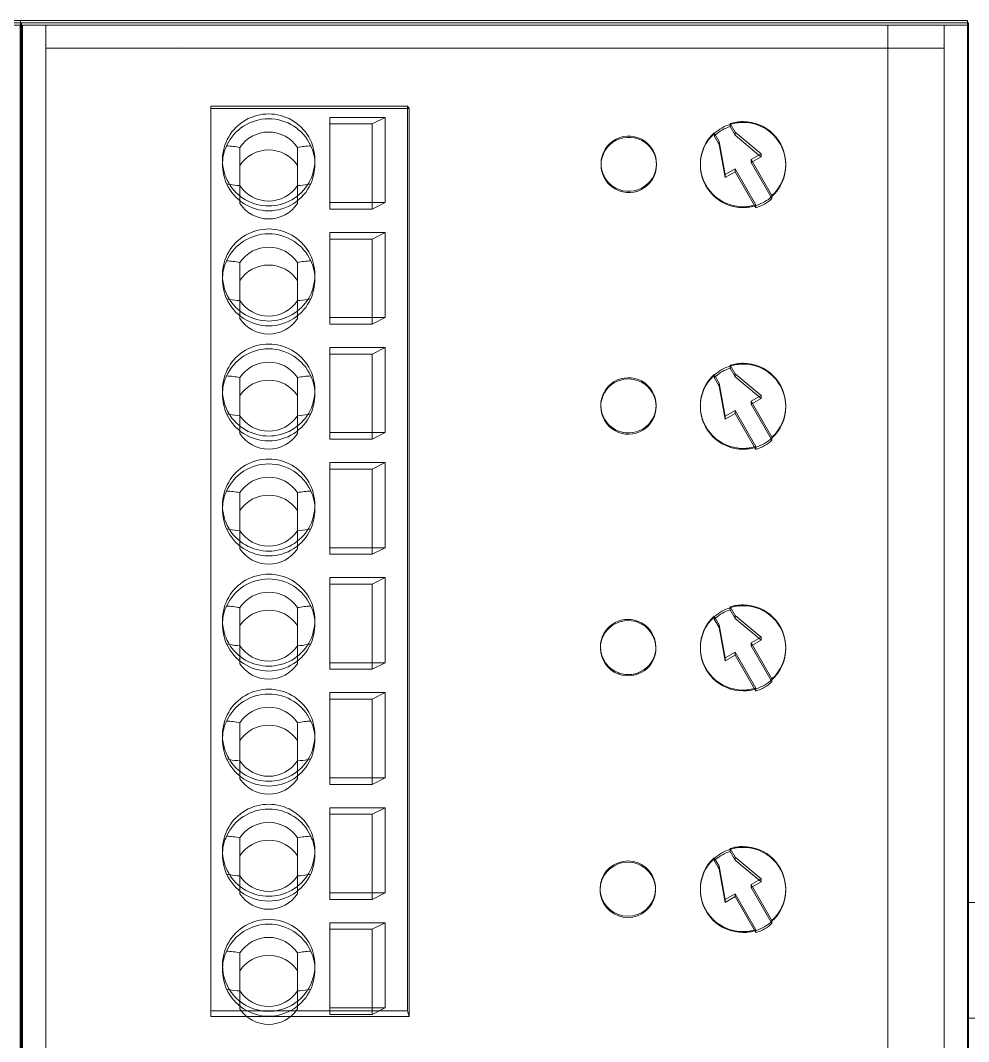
# Model space of a CAD drawing. Header units: millimetres. Extents: x 1359 to 3577, y 1333 to 3557.
# Drawn here: x 2323 to 2364.05, y 3223.04 to 3267.25 of the extents above; entities that cross this region are included whole.
import ezdxf

# ---------------------------------------------------------------- set-up
doc = ezdxf.new("R2010")
doc.units = ezdxf.units.MM
doc.layers.add('000-SI-Oprema', color=30, linetype='Continuous', lineweight=0)
doc.layers.add('002-PI-Kabelska kanalica', color=150, linetype='Continuous')

# ---------------------------------------------------------------- blocks, each defined once
blk = doc.blocks.new('ELEC_CB')
at = {"layer": '000-SI-Oprema', "color": 0, "linetype": 'ByBlock', "lineweight": 0}
for p, q in [((40.959, 129.967), (-0.041, 129.967)), ((-0.041, 129.967), (-0.041, -0.033)), ((-0.041, 18.517), (-0.041, 129.967)), ((-0.041, 129.967), (-0.041, 129.967)), ((40.959, 129.967), (-0.041, 129.967)), ((0.007, 129.867), (0.007, 129.867)), ((41.007, 129.867), (0.007, 129.867)), ((0.007, 129.867), (0.007, -0.133)), ((0.007, 18.417), (0.007, 129.867)), ((0.007, 129.867), (0.007, 129.867)), ((41.007, 129.867), (0.007, 129.867)), ((0.055, 129.768), (0.055, 16.827)), ((0.055, 129.768), (0.055, 129.768)), ((0.055, 129.768), (3.168, 129.768)), ((1.007, 129.867), (1.007, 129.867)), ((1.055, 129.293), (1.055, 129.768)), ((1.055, 129.768), (1.055, 129.768)), ((1.959, 129.967), (1.959, 129.967)), ((1.959, 129.967), (1.959, 129.967)), ((2.007, 129.867), (2.007, 129.867)), ((2.007, 129.867), (2.007, 129.867)), ((3.12, 129.867), (3.12, 129.867)), ((3.168, 129.768), (3.168, 129.768)), ((3.168, 129.768), (37.505, 129.768)), ((4.959, 129.967), (4.959, 129.967)), ((4.959, 129.967), (4.959, 129.967)), ((4.959, 129.967), (4.959, 129.967)), ((4.959, 129.967), (4.959, 129.967)), ((4.959, 129.967), (4.959, 129.967)), ((4.959, 129.967), (4.959, 129.967)), ((4.959, 129.967), (4.959, 129.967)), ((4.959, 129.967), (4.959, 129.967)), ((4.959, 129.967), (4.959, 129.967)), ((4.959, 129.967), (4.959, 129.967)), ((4.959, 129.967), (4.959, 129.967)), ((4.959, 129.967), (4.959, 129.967)), ((4.959, 129.967), (4.959, 129.967)), ((5.007, 129.867), (5.007, 129.867)), ((5.007, 129.867), (5.007, 129.867)), ((5.007, 129.867), (5.007, 129.867)), ((5.007, 129.867), (5.007, 129.867)), ((5.007, 129.867), (5.007, 129.867)), ((5.007, 129.867), (5.007, 129.867)), ((5.007, 129.867), (5.007, 129.867)), ((5.007, 129.867), (5.007, 129.867)), ((5.007, 129.867), (5.007, 129.867)), ((5.007, 129.867), (5.007, 129.867)), ((5.007, 129.867), (5.007, 129.867)), ((5.007, 129.867), (5.007, 129.867)), ((5.007, 129.867), (5.007, 129.867)), ((5.359, 129.967), (5.359, 129.967)), ((5.359, 129.967), (5.359, 129.967)), ((5.407, 129.867), (5.407, 129.867)), ((5.407, 129.867), (5.407, 129.867)), ((6.859, 129.967), (6.859, 129.967)), ((6.859, 129.967), (6.859, 129.967)), ((6.859, 129.967), (6.859, 129.967)), ((6.859, 129.967), (6.859, 129.967)), ((6.907, 129.867), (6.907, 129.867)), ((6.907, 129.867), (6.907, 129.867)), ((6.907, 129.867), (6.907, 129.867)), ((6.907, 129.867), (6.907, 129.867)), ((7.859, 129.967), (7.859, 129.967)), ((7.907, 129.867), (7.907, 129.867)), ((8.359, 129.967), (8.359, 129.967)), ((8.359, 129.967), (8.359, 129.967)), ((8.359, 129.967), (8.359, 129.967)), ((8.407, 129.867), (8.407, 129.867)), ((8.407, 129.867), (8.407, 129.867)), ((8.407, 129.867), (8.407, 129.867)), ((19.477, 129.967), (19.477, 129.967)), ((19.477, 129.967), (19.477, 129.967)), ((19.477, 129.967), (19.477, 129.967)), ((19.477, 129.967), (19.477, 129.967)), ((19.477, 129.967), (19.477, 129.967)), ((19.477, 129.967), (19.477, 129.967)), ((19.477, 129.967), (19.477, 129.967)), ((19.477, 129.967), (19.477, 129.967)), ((19.477, 129.967), (19.477, 129.967)), ((19.477, 129.967), (19.477, 129.967)), ((19.477, 129.967), (19.477, 129.967)), ((19.477, 129.967), (19.477, 129.967)), ((19.477, 129.967), (19.477, 129.967)), ((19.477, 129.967), (19.477, 129.967)), ((19.477, 129.967), (19.477, 129.967)), ((19.525, 129.867), (19.525, 129.867)), ((19.525, 129.867), (19.525, 129.867)), ((19.525, 129.867), (19.525, 129.867)), ((19.525, 129.867), (19.525, 129.867)), ((19.525, 129.867), (19.525, 129.867)), ((19.525, 129.867), (19.525, 129.867)), ((19.525, 129.867), (19.525, 129.867)), ((19.525, 129.867), (19.525, 129.867)), ((19.525, 129.867), (19.525, 129.867)), ((19.525, 129.867), (19.525, 129.867)), ((19.525, 129.867), (19.525, 129.867)), ((19.525, 129.867), (19.525, 129.867)), ((19.525, 129.867), (19.525, 129.867)), ((19.525, 129.867), (19.525, 129.867)), ((19.525, 129.867), (19.525, 129.867)), ((21.442, 129.967), (21.442, 129.967)), ((21.442, 129.967), (21.442, 129.967)), ((21.442, 129.967), (21.442, 129.967)), ((21.442, 129.967), (21.442, 129.967)), ((21.442, 129.967), (21.442, 129.967)), ((21.442, 129.967), (21.442, 129.967)), ((21.442, 129.967), (21.442, 129.967)), ((21.442, 129.967), (21.442, 129.967)), ((21.442, 129.967), (21.442, 129.967)), ((21.442, 129.967), (21.442, 129.967)), ((21.442, 129.967), (21.442, 129.967)), ((21.442, 129.967), (21.442, 129.967)), ((21.442, 129.967), (21.442, 129.967)), ((21.442, 129.967), (21.442, 129.967)), ((21.442, 129.967), (21.442, 129.967)), ((21.49, 129.867), (21.49, 129.867)), ((21.49, 129.867), (21.49, 129.867)), ((21.49, 129.867), (21.49, 129.867)), ((21.49, 129.867), (21.49, 129.867)), ((21.49, 129.867), (21.49, 129.867)), ((21.49, 129.867), (21.49, 129.867)), ((21.49, 129.867), (21.49, 129.867)), ((21.49, 129.867), (21.49, 129.867)), ((21.49, 129.867), (21.49, 129.867)), ((21.49, 129.867), (21.49, 129.867)), ((21.49, 129.867), (21.49, 129.867)), ((21.49, 129.867), (21.49, 129.867)), ((21.49, 129.867), (21.49, 129.867)), ((21.49, 129.867), (21.49, 129.867)), ((21.49, 129.867), (21.49, 129.867)), ((36.959, 129.967), (36.959, 129.967)), ((36.959, 129.967), (36.959, 129.967)), ((36.959, 129.967), (36.959, 129.967)), ((36.959, 129.967), (36.959, 129.967)), ((36.959, 129.967), (36.959, 129.967)), ((36.959, 129.967), (36.959, 129.967)), ((36.959, 129.967), (36.959, 129.967)), ((36.959, 129.967), (36.959, 129.967)), ((36.959, 129.967), (36.959, 129.967)), ((36.959, 129.967), (36.959, 129.967)), ((36.959, 129.967), (36.959, 129.967)), ((36.959, 129.967), (36.959, 129.967)), ((37.007, 129.867), (37.007, 129.867)), ((37.007, 129.867), (37.007, 129.867)), ((37.007, 129.867), (37.007, 129.867)), ((37.007, 129.867), (37.007, 129.867)), ((37.007, 129.867), (37.007, 129.867)), ((37.007, 129.867), (37.007, 129.867)), ((37.007, 129.867), (37.007, 129.867)), ((37.007, 129.867), (37.007, 129.867)), ((37.007, 129.867), (37.007, 129.867)), ((37.007, 129.867), (37.007, 129.867)), ((37.007, 129.867), (37.007, 129.867)), ((37.007, 129.867), (37.007, 129.867)), ((37.259, 129.967), (37.259, 129.967)), ((37.259, 129.967), (37.259, 129.967)), ((37.259, 129.967), (37.259, 129.967)), ((37.307, 129.867), (37.307, 129.867)), ((37.307, 129.867), (37.307, 129.867)), ((37.307, 129.867), (37.307, 129.867)), ((37.457, 129.867), (37.457, 129.867)), ((37.505, 129.768), (37.505, 16.827)), ((37.505, 129.768), (40.955, 129.768)), ((37.505, 129.768), (37.505, 129.768)), ((39.955, 129.768), (39.955, 129.293)), ((39.955, 129.768), (39.955, 129.768)), ((40.955, 129.768), (40.955, 16.825)), ((40.955, 129.768), (40.955, 129.768)), ((40.959, -0.033), (40.959, 129.967)), ((40.959, 18.517), (40.959, 129.967)), ((40.959, 129.967), (40.959, 129.967)), ((41.007, -0.133), (41.007, 129.867)), ((41.007, 18.417), (41.007, 129.867)), ((41.007, 129.867), (41.007, 129.867)), ((1.055, 129.266), (1.055, 17.983)), ((39.955, 17.983), (39.955, 129.293)), ((1.007, 128.867), (1.007, 128.867)), ((1.055, 128.768), (39.955, 128.768)), ((1.055, 128.768), (1.055, 128.768)), ((6.871, 128.831), (6.871, 128.831)), ((39.907, 128.867), (39.907, 128.867)), ((39.955, 128.768), (39.955, 128.768)), ((36.937, 127.849), (36.937, 127.849)), ((36.937, 127.849), (36.937, 127.849)), ((36.937, 127.849), (36.937, 127.849)), ((36.937, 127.849), (36.937, 127.849)), ((36.937, 127.849), (36.937, 127.849)), ((36.937, 127.849), (36.937, 127.849)), ((36.937, 127.849), (36.937, 127.849)), ((36.937, 127.849), (36.937, 127.849)), ((36.937, 127.849), (36.937, 127.849)), ((36.937, 127.849), (36.937, 127.849)), ((36.937, 127.849), (36.937, 127.849)), ((36.937, 127.849), (36.937, 127.849)), ((8.207, 126.261), (8.207, 87.091)), ((16.717, 126.261), (8.207, 126.261)), ((16.717, 126.15), (8.207, 126.15)), ((16.717, 87.091), (16.717, 126.261)), ((16.793, 126.15), (16.717, 126.261)), ((16.793, 126.15), (16.717, 126.15)), ((16.791, 86.837), (16.793, 126.15)), ((13.357, 125.77), (13.357, 122.084)), ((15.757, 125.77), (13.357, 125.77)), ((15.757, 125.77), (15.182, 125.485)), ((15.757, 125.77), (15.757, 122.084)), ((13.357, 125.485), (15.182, 125.485)), ((15.182, 122.084), (15.182, 125.485)), ((30.689, 125.501), (30.689, 125.496)), ((30.905, 125.128), (30.689, 125.501)), ((30.689, 125.496), (30.689, 125.491)), ((30.689, 125.491), (30.689, 125.486)), ((30.689, 125.486), (30.689, 125.481)), ((30.689, 125.481), (30.689, 125.476)), ((30.689, 125.476), (30.689, 125.471)), ((30.689, 125.471), (30.689, 125.466)), ((30.689, 125.466), (30.689, 125.453)), ((30.689, 125.453), (30.689, 125.44)), ((30.689, 125.44), (30.689, 125.426)), ((30.689, 125.426), (30.689, 125.413)), ((30.689, 125.413), (30.689, 125.4)), ((30.689, 125.4), (30.689, 125.386)), ((30.689, 125.386), (30.689, 125.373)), ((30.689, 125.373), (30.905, 125)), ((32.025, 124.192), (30.905, 125.128)), ((30.905, 125.128), (30.905, 125)), ((26.999, 124.68), (26.999, 124.734)), ((29.996, 125.103), (29.996, 125.098)), ((29.996, 125.103), (30.212, 124.73)), ((29.996, 125.098), (29.996, 125.093)), ((29.996, 125.093), (29.996, 125.088)), ((29.996, 125.088), (29.996, 125.083)), ((29.996, 125.083), (29.996, 125.078)), ((29.996, 125.078), (29.996, 125.073)), ((29.996, 125.073), (29.996, 125.068)), ((29.996, 125.054), (29.996, 125.068)), ((29.996, 125.041), (29.996, 125.054)), ((29.996, 125.028), (29.996, 125.041)), ((29.996, 125.015), (29.996, 125.028)), ((29.996, 125.001), (29.996, 125.015)), ((29.996, 124.988), (29.996, 125.001)), ((29.996, 124.975), (29.996, 124.988)), ((30.212, 124.601), (29.996, 124.975)), ((30.212, 124.73), (30.212, 124.601)), ((30.212, 124.73), (30.466, 123.295)), ((30.905, 125), (31.934, 124.14)), ((9.457, 122.816), (9.457, 124.468)), ((11.957, 124.468), (11.957, 122.816)), ((30.466, 123.167), (30.212, 124.601)), ((8.707, 123.741), (8.707, 123.927)), ((12.707, 123.741), (12.707, 123.927)), ((31.592, 123.943), (32.025, 124.192)), ((32.025, 124.064), (31.592, 123.815)), ((31.592, 123.815), (31.592, 123.943)), ((32.495, 122.384), (31.592, 123.943)), ((31.592, 123.815), (32.459, 122.318)), ((31.934, 124.14), (32.025, 124.064)), ((32.025, 124.064), (32.025, 124.192)), ((25.095, 123.765), (25.095, 123.712)), ((27.495, 123.765), (27.495, 123.712)), ((29.395, 123.708), (29.395, 123.744)), ((30.466, 123.295), (30.899, 123.544)), ((30.899, 123.416), (30.466, 123.167)), ((30.899, 123.544), (30.899, 123.416)), ((30.899, 123.544), (31.802, 121.986)), ((31.802, 121.858), (30.899, 123.416)), ((33.095, 123.708), (33.095, 123.744)), ((30.466, 123.295), (30.466, 123.167)), ((9.457, 122.816), (9.457, 122.039)), ((11.957, 122.816), (11.957, 122.039)), ((25.592, 122.743), (25.592, 122.797)), ((15.757, 122.084), (13.357, 122.084)), ((13.357, 121.799), (13.357, 122.084)), ((15.182, 121.799), (15.182, 122.084)), ((15.182, 121.799), (15.757, 122.084)), ((32.459, 122.318), (32.495, 122.256)), ((32.495, 122.379), (32.495, 122.384)), ((32.495, 122.374), (32.495, 122.379)), ((32.495, 122.369), (32.495, 122.374)), ((32.495, 122.364), (32.495, 122.369)), ((32.495, 122.359), (32.495, 122.364)), ((32.495, 122.354), (32.495, 122.359)), ((32.495, 122.349), (32.495, 122.354)), ((32.495, 122.336), (32.495, 122.349)), ((32.495, 122.323), (32.495, 122.336)), ((32.495, 122.309), (32.495, 122.323)), ((32.495, 122.296), (32.495, 122.309)), ((32.495, 122.283), (32.495, 122.296)), ((32.495, 122.269), (32.495, 122.283)), ((32.495, 122.256), (32.495, 122.269)), ((13.357, 121.799), (15.182, 121.799)), ((31.802, 121.981), (31.802, 121.986)), ((31.802, 121.976), (31.802, 121.981)), ((31.802, 121.971), (31.802, 121.976)), ((31.802, 121.966), (31.802, 121.971)), ((31.802, 121.961), (31.802, 121.966)), ((31.802, 121.956), (31.802, 121.961)), ((31.802, 121.951), (31.802, 121.956)), ((31.802, 121.937), (31.802, 121.951)), ((31.802, 121.924), (31.802, 121.937)), ((31.802, 121.911), (31.802, 121.924)), ((31.802, 121.897), (31.802, 121.911)), ((31.802, 121.884), (31.802, 121.897)), ((31.802, 121.871), (31.802, 121.884)), ((31.802, 121.858), (31.802, 121.871)), ((13.357, 120.789), (13.357, 117.103)), ((15.757, 120.789), (13.357, 120.789)), ((15.757, 120.789), (15.182, 120.504)), ((15.757, 120.789), (15.757, 117.103)), ((13.357, 120.504), (15.182, 120.504)), ((15.182, 117.103), (15.182, 120.504)), ((9.457, 117.835), (9.457, 119.487)), ((11.957, 119.487), (11.957, 117.835)), ((8.707, 118.76), (8.707, 118.946)), ((12.707, 118.76), (12.707, 118.946)), ((9.457, 117.835), (9.457, 117.058)), ((11.957, 117.835), (11.957, 117.058)), ((15.757, 117.103), (13.357, 117.103)), ((13.357, 116.818), (13.357, 117.103)), ((13.357, 116.818), (15.182, 116.818)), ((15.182, 116.818), (15.182, 117.103)), ((15.182, 116.818), (15.757, 117.103)), ((13.357, 115.808), (13.357, 112.122)), ((15.757, 115.808), (13.357, 115.808)), ((13.357, 115.523), (15.182, 115.523)), ((15.757, 115.808), (15.182, 115.523)), ((15.182, 112.122), (15.182, 115.523)), ((15.757, 115.808), (15.757, 112.122)), ((30.689, 115.035), (30.689, 115.04)), ((30.905, 114.667), (30.689, 115.04)), ((30.689, 115.03), (30.689, 115.035)), ((30.689, 115.025), (30.689, 115.03)), ((30.689, 115.02), (30.689, 115.025)), ((30.689, 115.015), (30.689, 115.02)), ((30.689, 115.01), (30.689, 115.015)), ((30.689, 115.005), (30.689, 115.01)), ((30.689, 114.991), (30.689, 115.005)), ((30.689, 114.978), (30.689, 114.991)), ((30.689, 114.965), (30.689, 114.978)), ((30.689, 114.952), (30.689, 114.965)), ((30.689, 114.938), (30.689, 114.952)), ((9.457, 112.854), (9.457, 114.506)), ((11.957, 114.506), (11.957, 112.854)), ((29.996, 114.637), (29.996, 114.642)), ((29.996, 114.642), (30.212, 114.269)), ((29.996, 114.632), (29.996, 114.637)), ((29.996, 114.626), (29.996, 114.632)), ((29.996, 114.621), (29.996, 114.626)), ((29.996, 114.616), (29.996, 114.621)), ((29.996, 114.611), (29.996, 114.616)), ((29.996, 114.606), (29.996, 114.611)), ((29.996, 114.593), (29.996, 114.606)), ((29.996, 114.58), (29.996, 114.593)), ((29.996, 114.566), (29.996, 114.58)), ((29.996, 114.553), (29.996, 114.566)), ((29.996, 114.54), (29.996, 114.553)), ((29.996, 114.527), (29.996, 114.54)), ((29.996, 114.513), (29.996, 114.527)), ((30.212, 114.14), (29.996, 114.513)), ((30.689, 114.925), (30.689, 114.938)), ((30.689, 114.912), (30.689, 114.925)), ((30.689, 114.912), (30.905, 114.539)), ((32.025, 113.731), (30.905, 114.667)), ((30.905, 114.667), (30.905, 114.539)), ((30.905, 114.539), (31.934, 113.679)), ((26.849, 114.304), (26.849, 114.358)), ((30.212, 114.269), (30.466, 112.834)), ((30.212, 114.269), (30.212, 114.14)), ((30.466, 112.706), (30.212, 114.14)), ((8.707, 113.779), (8.707, 113.965)), ((12.707, 113.779), (12.707, 113.965)), ((31.592, 113.482), (32.025, 113.731)), ((31.934, 113.679), (32.025, 113.603)), ((32.025, 113.603), (32.025, 113.731)), ((25.083, 113.304), (25.083, 113.25)), ((27.483, 113.304), (27.483, 113.25)), ((29.395, 113.247), (29.395, 113.283)), ((32.025, 113.603), (31.592, 113.354)), ((32.495, 111.923), (31.592, 113.482)), ((31.592, 113.354), (31.592, 113.482)), ((31.592, 113.354), (32.46, 111.856)), ((33.095, 113.247), (33.095, 113.283)), ((9.457, 112.854), (9.457, 112.077)), ((11.957, 112.854), (11.957, 112.077)), ((30.466, 112.834), (30.899, 113.083)), ((30.899, 112.955), (30.466, 112.706)), ((30.466, 112.834), (30.466, 112.706)), ((30.899, 113.083), (30.899, 112.955)), ((30.899, 113.083), (31.802, 111.525)), ((31.802, 111.396), (30.899, 112.955)), ((15.757, 112.122), (13.357, 112.122)), ((13.357, 111.837), (13.357, 112.122)), ((15.182, 111.837), (15.757, 112.122)), ((15.182, 111.837), (15.182, 112.122)), ((25.716, 112.196), (25.716, 112.25)), ((32.46, 111.856), (32.495, 111.795)), ((32.495, 111.918), (32.495, 111.923)), ((32.495, 111.913), (32.495, 111.918)), ((32.495, 111.908), (32.495, 111.913)), ((32.495, 111.903), (32.495, 111.908)), ((32.495, 111.898), (32.495, 111.903)), ((32.495, 111.893), (32.495, 111.898)), ((32.495, 111.888), (32.495, 111.893)), ((32.495, 111.874), (32.495, 111.888)), ((32.495, 111.861), (32.495, 111.874)), ((32.495, 111.848), (32.495, 111.861)), ((13.357, 111.837), (15.182, 111.837)), ((31.802, 111.525), (31.802, 111.52)), ((31.802, 111.52), (31.802, 111.515)), ((31.802, 111.515), (31.802, 111.509)), ((31.802, 111.509), (31.802, 111.504)), ((31.802, 111.504), (31.802, 111.499)), ((31.802, 111.499), (31.802, 111.494)), ((31.802, 111.494), (31.802, 111.489)), ((31.802, 111.476), (31.802, 111.489)), ((31.802, 111.463), (31.802, 111.476)), ((31.802, 111.449), (31.802, 111.463)), ((31.802, 111.436), (31.802, 111.449)), ((31.802, 111.423), (31.802, 111.436)), ((31.802, 111.41), (31.802, 111.423)), ((31.802, 111.396), (31.802, 111.41)), ((32.495, 111.835), (32.495, 111.848)), ((32.495, 111.821), (32.495, 111.835)), ((32.495, 111.808), (32.495, 111.821)), ((32.495, 111.795), (32.495, 111.808)), ((13.357, 110.827), (13.357, 107.141)), ((15.757, 110.827), (13.357, 110.827)), ((13.357, 110.542), (15.182, 110.542)), ((15.757, 110.827), (15.182, 110.542)), ((15.182, 107.141), (15.182, 110.542)), ((15.757, 110.827), (15.757, 107.141)), ((9.457, 107.873), (9.457, 109.525)), ((11.957, 109.525), (11.957, 107.873)), ((8.707, 108.798), (8.707, 108.984)), ((12.707, 108.798), (12.707, 108.984)), ((9.457, 107.873), (9.457, 107.096)), ((11.957, 107.873), (11.957, 107.096)), ((15.757, 107.141), (13.357, 107.141)), ((13.357, 106.856), (13.357, 107.141)), ((15.182, 106.856), (15.757, 107.141)), ((15.182, 106.856), (15.182, 107.141)), ((13.357, 106.856), (15.182, 106.856)), ((13.357, 105.846), (13.357, 102.16)), ((15.757, 105.846), (13.357, 105.846)), ((15.757, 105.846), (15.182, 105.561)), ((15.757, 105.846), (15.757, 102.16)), ((13.357, 105.561), (15.182, 105.561)), ((15.182, 102.16), (15.182, 105.561)), ((9.457, 102.892), (9.457, 104.544)), ((11.957, 104.544), (11.957, 102.892)), ((30.689, 104.574), (30.689, 104.579)), ((30.905, 104.206), (30.689, 104.579)), ((30.689, 104.569), (30.689, 104.574)), ((30.689, 104.564), (30.689, 104.569)), ((30.689, 104.559), (30.689, 104.564)), ((30.689, 104.553), (30.689, 104.559)), ((30.689, 104.548), (30.689, 104.553)), ((30.689, 104.543), (30.689, 104.548)), ((30.689, 104.53), (30.689, 104.543)), ((30.689, 104.517), (30.689, 104.53)), ((30.689, 104.504), (30.689, 104.517)), ((30.689, 104.49), (30.689, 104.504)), ((30.689, 104.477), (30.689, 104.49)), ((30.689, 104.464), (30.689, 104.477)), ((30.689, 104.451), (30.689, 104.464)), ((30.689, 104.451), (30.905, 104.078)), ((8.707, 103.817), (8.707, 104.003)), ((12.707, 103.817), (12.707, 104.003)), ((26.678, 103.913), (26.678, 103.966)), ((29.996, 104.175), (29.996, 104.181)), ((29.996, 104.181), (30.212, 103.807)), ((29.996, 104.17), (29.996, 104.175)), ((29.996, 104.165), (29.996, 104.17)), ((29.996, 104.16), (29.996, 104.165)), ((29.996, 104.155), (29.996, 104.16)), ((29.996, 104.15), (29.996, 104.155)), ((29.996, 104.145), (29.996, 104.15)), ((29.996, 104.145), (29.996, 104.131)), ((29.996, 104.131), (29.996, 104.118)), ((29.996, 104.118), (29.996, 104.105)), ((29.996, 104.105), (29.996, 104.092)), ((29.996, 104.092), (29.996, 104.079)), ((29.996, 104.079), (29.996, 104.066)), ((29.996, 104.066), (29.996, 104.052)), ((30.212, 103.679), (29.996, 104.052)), ((30.905, 104.206), (30.905, 104.078)), ((32.025, 103.27), (30.905, 104.206)), ((30.905, 104.078), (31.934, 103.217)), ((30.212, 103.807), (30.212, 103.679)), ((30.212, 103.807), (30.466, 102.373)), ((30.466, 102.245), (30.212, 103.679)), ((31.592, 103.021), (32.025, 103.27)), ((32.025, 103.141), (31.592, 102.892)), ((32.495, 101.462), (31.592, 103.021)), ((31.592, 102.892), (31.592, 103.021)), ((31.934, 103.217), (32.025, 103.141)), ((32.025, 103.141), (32.025, 103.27)), ((9.457, 102.892), (9.457, 102.115)), ((11.957, 102.892), (11.957, 102.115)), ((25.07, 102.842), (25.07, 102.789)), ((27.47, 102.842), (27.47, 102.789)), ((29.395, 102.785), (29.395, 102.821)), ((30.466, 102.373), (30.899, 102.622)), ((30.899, 102.622), (30.899, 102.494)), ((30.899, 102.622), (31.802, 101.064)), ((31.592, 102.892), (32.46, 101.395)), ((33.095, 102.785), (33.095, 102.821)), ((15.757, 102.16), (13.357, 102.16)), ((13.357, 101.875), (13.357, 102.16)), ((15.182, 101.875), (15.757, 102.16)), ((15.182, 101.875), (15.182, 102.16)), ((30.899, 102.494), (30.466, 102.245)), ((30.466, 102.373), (30.466, 102.245)), ((31.802, 100.935), (30.899, 102.494)), ((13.357, 101.875), (15.182, 101.875)), ((25.861, 101.665), (25.861, 101.718)), ((32.46, 101.395), (32.495, 101.334)), ((32.495, 101.457), (32.495, 101.462)), ((32.495, 101.452), (32.495, 101.457)), ((32.495, 101.447), (32.495, 101.452)), ((32.495, 101.442), (32.495, 101.447)), ((32.495, 101.436), (32.495, 101.442)), ((32.495, 101.431), (32.495, 101.436)), ((32.495, 101.426), (32.495, 101.431)), ((32.495, 101.413), (32.495, 101.426)), ((32.495, 101.4), (32.495, 101.413)), ((32.495, 101.387), (32.495, 101.4)), ((32.495, 101.373), (32.495, 101.387)), ((32.495, 101.36), (32.495, 101.373)), ((32.495, 101.347), (32.495, 101.36)), ((32.495, 101.334), (32.495, 101.347)), ((13.357, 100.865), (13.357, 97.179)), ((15.757, 100.865), (13.357, 100.865)), ((15.757, 100.865), (15.182, 100.58)), ((15.757, 100.865), (15.757, 97.179)), ((31.802, 101.064), (31.802, 101.058)), ((31.802, 101.058), (31.802, 101.053)), ((31.802, 101.053), (31.802, 101.048)), ((31.802, 101.048), (31.802, 101.043)), ((31.802, 101.043), (31.802, 101.038)), ((31.802, 101.038), (31.802, 101.033)), ((31.802, 101.033), (31.802, 101.028)), ((31.802, 101.028), (31.802, 101.014)), ((31.802, 101.014), (31.802, 101.001)), ((31.802, 101.001), (31.802, 100.988)), ((31.802, 100.988), (31.802, 100.975)), ((31.802, 100.975), (31.802, 100.962)), ((31.802, 100.962), (31.802, 100.948)), ((31.802, 100.948), (31.802, 100.935)), ((13.357, 100.58), (15.182, 100.58)), ((15.182, 97.179), (15.182, 100.58)), ((9.457, 97.911), (9.457, 99.563)), ((11.957, 99.563), (11.957, 97.911)), ((8.707, 98.836), (8.707, 99.022)), ((12.707, 98.836), (12.707, 99.022)), ((9.457, 97.911), (9.457, 97.134)), ((11.957, 97.911), (11.957, 97.134)), ((15.757, 97.179), (13.357, 97.179)), ((13.357, 96.894), (13.357, 97.179)), ((13.357, 96.894), (15.182, 96.894)), ((15.182, 96.894), (15.757, 97.179)), ((15.182, 96.894), (15.182, 97.179)), ((13.357, 95.884), (13.357, 92.198)), ((15.757, 95.884), (13.357, 95.884)), ((13.357, 95.599), (15.182, 95.599)), ((15.757, 95.884), (15.182, 95.599)), ((15.182, 92.198), (15.182, 95.599)), ((15.757, 95.884), (15.757, 92.198)), ((9.457, 92.93), (9.457, 94.582)), ((11.957, 94.582), (11.957, 92.93)), ((8.707, 93.855), (8.707, 94.041)), ((12.707, 93.855), (12.707, 94.041)), ((30.689, 94.118), (30.689, 94.113)), ((30.905, 93.745), (30.689, 94.118)), ((30.689, 94.113), (30.689, 94.108)), ((30.689, 94.108), (30.689, 94.102)), ((30.689, 94.102), (30.689, 94.097)), ((30.689, 94.097), (30.689, 94.092)), ((30.689, 94.092), (30.689, 94.087)), ((30.689, 94.087), (30.689, 94.082)), ((30.689, 94.082), (30.689, 94.068)), ((30.689, 94.068), (30.689, 94.055)), ((30.689, 94.055), (30.689, 94.042)), ((30.689, 94.042), (30.689, 94.029)), ((30.689, 94.029), (30.689, 94.016)), ((30.689, 94.016), (30.689, 94.003)), ((30.689, 94.003), (30.689, 93.99)), ((30.689, 93.99), (30.905, 93.617)), ((32.025, 92.809), (30.905, 93.745)), ((30.905, 93.745), (30.905, 93.617)), ((29.996, 93.719), (29.996, 93.714)), ((29.996, 93.719), (30.212, 93.346)), ((29.996, 93.714), (29.996, 93.709)), ((29.996, 93.709), (29.996, 93.704)), ((29.996, 93.704), (29.996, 93.699)), ((29.996, 93.699), (29.996, 93.693)), ((29.996, 93.693), (29.996, 93.688)), ((29.996, 93.688), (29.996, 93.683)), ((29.996, 93.67), (29.996, 93.683)), ((29.996, 93.657), (29.996, 93.67)), ((29.996, 93.644), (29.996, 93.657)), ((29.996, 93.631), (29.996, 93.644)), ((29.996, 93.617), (29.996, 93.631)), ((29.996, 93.604), (29.996, 93.617)), ((29.996, 93.591), (29.996, 93.604)), ((30.212, 93.218), (29.996, 93.591)), ((30.212, 93.346), (30.212, 93.218)), ((30.212, 93.346), (30.466, 91.912)), ((30.905, 93.617), (31.934, 92.756)), ((9.457, 92.93), (9.457, 92.153)), ((11.957, 92.93), (11.957, 92.153)), ((30.466, 91.784), (30.212, 93.218)), ((27.382, 92.741), (27.382, 92.794)), ((31.592, 92.559), (32.025, 92.809)), ((32.025, 92.68), (31.592, 92.431)), ((32.495, 91.001), (31.592, 92.559)), ((31.592, 92.431), (31.592, 92.559)), ((31.592, 92.431), (32.46, 90.933)), ((31.934, 92.756), (32.025, 92.68)), ((32.025, 92.68), (32.025, 92.809)), ((15.757, 92.198), (13.357, 92.198)), ((13.357, 91.913), (13.357, 92.198)), ((15.182, 91.913), (15.182, 92.198)), ((15.182, 91.913), (15.757, 92.198)), ((25.057, 92.381), (25.057, 92.327)), ((25.131, 91.913), (25.131, 91.967)), ((27.457, 92.381), (27.457, 92.327)), ((29.395, 92.324), (29.395, 92.36)), ((30.466, 91.912), (30.899, 92.161)), ((30.899, 92.033), (30.466, 91.784)), ((30.899, 92.161), (30.899, 92.033)), ((30.899, 92.161), (31.802, 90.602)), ((31.802, 90.474), (30.899, 92.033)), ((33.095, 92.324), (33.095, 92.36)), ((13.357, 91.913), (15.182, 91.913)), ((30.466, 91.912), (30.466, 91.784)), ((13.357, 90.903), (13.357, 87.217)), ((15.757, 90.903), (13.357, 90.903)), ((15.757, 90.903), (15.182, 90.618)), ((15.757, 90.903), (15.757, 87.217)), ((32.46, 90.933), (32.495, 90.873)), ((32.495, 90.996), (32.495, 91.001)), ((32.495, 90.991), (32.495, 90.996)), ((32.495, 90.985), (32.495, 90.991)), ((32.495, 90.98), (32.495, 90.985)), ((32.495, 90.975), (32.495, 90.98)), ((32.495, 90.97), (32.495, 90.975)), ((32.495, 90.965), (32.495, 90.97)), ((32.495, 90.951), (32.495, 90.965)), ((32.495, 90.938), (32.495, 90.951)), ((32.495, 90.925), (32.495, 90.938)), ((32.495, 90.912), (32.495, 90.925)), ((32.495, 90.899), (32.495, 90.912)), ((32.495, 90.886), (32.495, 90.899)), ((32.495, 90.873), (32.495, 90.886)), ((13.357, 90.618), (15.182, 90.618)), ((15.182, 87.217), (15.182, 90.618)), ((31.802, 90.597), (31.802, 90.602)), ((31.802, 90.592), (31.802, 90.597)), ((31.802, 90.587), (31.802, 90.592)), ((31.802, 90.582), (31.802, 90.587)), ((31.802, 90.576), (31.802, 90.582)), ((31.802, 90.571), (31.802, 90.576)), ((31.802, 90.566), (31.802, 90.571)), ((31.802, 90.566), (31.802, 90.553)), ((31.802, 90.553), (31.802, 90.54)), ((31.802, 90.54), (31.802, 90.527)), ((31.802, 90.527), (31.802, 90.514)), ((31.802, 90.514), (31.802, 90.5)), ((31.802, 90.5), (31.802, 90.487)), ((31.802, 90.487), (31.802, 90.474)), ((9.457, 87.949), (9.457, 89.601)), ((11.957, 89.601), (11.957, 87.949)), ((8.707, 88.874), (8.707, 89.06)), ((12.707, 88.874), (12.707, 89.06)), ((9.457, 87.949), (9.457, 87.172)), ((11.957, 87.949), (11.957, 87.172)), ((15.757, 87.217), (13.357, 87.217)), ((13.357, 86.932), (13.357, 87.217)), ((15.182, 86.932), (15.182, 87.217)), ((15.182, 86.932), (15.757, 87.217)), ((8.207, 87.091), (16.717, 87.091)), ((8.207, 86.837), (8.207, 87.091)), ((8.207, 86.837), (16.791, 86.837)), ((13.357, 86.932), (15.182, 86.932)), ((16.791, 86.837), (16.717, 87.091))]:
    blk.add_line(p, q, dxfattribs=at)
for centre, major_axis, ratio, start_param, end_param in [((10.707, 123.927), (2, 0), 0.996195, 0, 3.141593), ((10.707, 123.718), (2, 0), 0.996195, 0.424146, 2.717447), ((31.245, 123.744), (-1.85, 0), 0.996336, -1.570796, -1.265134), ((31.245, 123.744), (-1.85, 0), 0.996336, 3.141554, 4.712389), ((10.707, 123.642), (1.5, 0), 0.996195, 0.585685, 2.555907), ((31.245, 123.708), (-1.85, 0), 0.996336, -1.265134, -0.839056), ((31.245, 123.615), (1.85, 0), 0.996336, 1.876458, 2.276832), ((31.245, 123.708), (-1.85, 0), 0.996336, -1.570796, -1.265134), ((31.245, 123.708), (-1.85, 0), 0.996336, 3.141554, 4.712389), ((26.295, 123.765), (1.2, 0), 0.996336, 0.944122, 3.141713), ((26.295, 123.712), (1.2, 0), 0.996336, 0.943934, 3.141788), ((26.295, 123.765), (1.2, 0), 0.996336, 0.000121, 0.944122), ((26.295, 123.712), (1.2, 0), 0.996336, 0.000046, 0.943934), ((31.245, 123.744), (-1.85, 0), 0.996336, -0.82926, -0.000039), ((31.245, 123.708), (-1.85, 0), 0.996336, -0.82926, -0.000039), ((31.245, 123.708), (-1.85, 0), 0.996336, -0.839056, -0.82926), ((31.245, 123.615), (1.85, 0), 0.996336, 2.276832, 2.312333), ((10.707, 123.477), (1.48, -1.535), 0.876352, -2.827734, -2.45031), ((9.208, 123.675), (1.712, -0.293), 0.475251, 1.506242, 1.841308), ((10.707, 122.865), (1.5, 0), 0.996195, 0.585685, 2.555907), ((12.207, 123.675), (1.712, 0.293), 0.475251, 1.300284, 1.635351), ((10.707, 123.477), (1.48, 1.535), 0.876352, -0.691283, -0.313858), ((10.707, 123.927), (2, 0), 0.996195, -3.141593, 0), ((10.707, 123.477), (1.48, -1.535), 0.876352, -2.45031, -2.403588), ((10.707, 123.477), (1.48, 1.535), 0.876352, -0.738005, -0.691283), ((10.707, 123.477), (1.48, -1.535), 0.876352, -2.403588, -1.979442), ((10.707, 123.477), (1.48, 1.535), 0.876352, -1.162151, -0.738005), ((26.295, 123.765), (1.2, 0), 0.996336, -3.141472, -2.197471), ((26.295, 123.712), (1.2, 0), 0.996336, -3.141397, -2.197283), ((26.295, 123.765), (1.2, 0), 0.996336, -2.197471, 0.000121), ((26.295, 123.712), (1.2, 0), 0.996336, -2.197283, 0.000046), ((31.245, 123.744), (-1.85, 0), 0.996336, -0.000039, 1.570796), ((31.245, 123.708), (-1.85, 0), 0.996336, -0.000039, 1.570796), ((31.245, 123.744), (-1.85, 0), 0.996336, 2.312332, 3.141554), ((31.245, 123.708), (-1.85, 0), 0.996336, 2.312332, 3.141554), ((9.208, 123.675), (1.712, -0.293), 0.475251, -1.678796, -1.604406), ((10.707, 123.718), (2, 0), 0.996195, -2.717447, -0.424146), ((9.208, 123.675), (1.712, -0.293), 0.475251, -1.604406, -1.34373), ((10.707, 123.642), (1.5, 0), 0.996195, -2.555907, -0.585685), ((12.207, 123.675), (1.712, 0.293), 0.475251, -1.797863, -1.537186), ((12.207, 123.675), (1.712, 0.293), 0.475251, -1.537186, -1.462797), ((10.707, 122.865), (1.5, 0), 0.996195, -2.555907, -0.585685), ((31.245, 123.708), (-1.85, 0), 0.996336, 1.876457, 2.312332), ((31.245, 123.615), (1.85, 0), 0.996336, -1.265136, -0.829261), ((31.245, 123.744), (-1.85, 0), 0.996336, 1.570796, 1.876457), ((31.245, 123.708), (-1.85, 0), 0.996336, 1.570796, 1.876457), ((10.707, 118.946), (2, 0), 0.996195, 0, 3.141593), ((10.707, 118.737), (2, 0), 0.996195, 0.424146, 2.717447), ((10.707, 118.661), (1.5, 0), 0.996195, 0.585685, 2.555907), ((10.707, 118.496), (1.48, -1.535), 0.876352, -2.827734, -2.45031), ((9.208, 118.694), (1.712, -0.293), 0.475251, 1.506242, 1.841308), ((10.707, 117.884), (1.5, 0), 0.996195, 0.585685, 2.555907), ((12.207, 118.694), (1.712, 0.293), 0.475251, 1.300284, 1.635351), ((10.707, 118.496), (1.48, 1.535), 0.876352, -0.691283, -0.313858), ((10.707, 118.946), (2, 0), 0.996195, -3.141593, 0), ((10.707, 118.496), (1.48, -1.535), 0.876352, -2.45031, -2.403588), ((10.707, 118.496), (1.48, -1.535), 0.876352, -2.403588, -1.979442), ((10.707, 118.496), (1.48, 1.535), 0.876352, -1.162151, -0.738005), ((10.707, 118.496), (1.48, 1.535), 0.876352, -0.738005, -0.691283), ((9.208, 118.694), (1.712, -0.293), 0.475251, -1.678796, -1.604406), ((10.707, 118.737), (2, 0), 0.996195, -2.717447, -0.424146), ((9.208, 118.694), (1.712, -0.293), 0.475251, -1.604406, -1.34373), ((10.707, 118.661), (1.5, 0), 0.996195, -2.555907, -0.585685), ((12.207, 118.694), (1.712, 0.293), 0.475251, -1.797863, -1.537186), ((12.207, 118.694), (1.712, 0.293), 0.475251, -1.537186, -1.462797), ((10.707, 117.884), (1.5, 0), 0.996195, -2.555907, -0.585685), ((10.707, 113.965), (2, 0), 0.996195, 0, 3.141593), ((10.707, 113.756), (2, 0), 0.996195, 0.424146, 2.717447), ((10.707, 113.68), (1.5, 0), 0.996195, 0.585685, 2.555907), ((31.245, 113.247), (-1.85, 0), 0.996336, -1.265134, -0.839155), ((31.245, 113.283), (-1.85, 0), 0.996336, -1.570796, -1.265134), ((31.245, 113.247), (-1.85, 0), 0.996336, -1.570796, -1.265134), ((31.245, 113.283), (-1.85, 0), 0.996336, 3.141554, 4.712389), ((31.245, 113.247), (-1.85, 0), 0.996336, 3.141554, 4.712389), ((10.707, 113.515), (1.48, -1.535), 0.876352, -2.827734, -2.45031), ((9.208, 113.713), (1.712, -0.293), 0.475251, 1.506242, 1.841308), ((12.207, 113.713), (1.712, 0.293), 0.475251, 1.300284, 1.635351), ((10.707, 113.515), (1.48, 1.535), 0.876352, -0.691283, -0.313858), ((26.283, 113.304), (1.2, 0), 0.996336, 1.079385, 3.141591), ((26.283, 113.25), (1.2, 0), 0.996336, 1.079385, 3.141591), ((31.245, 113.283), (-1.85, 0), 0.996336, -0.82926, -0.000039), ((31.245, 113.247), (-1.85, 0), 0.996336, -0.82926, -0.000039), ((31.245, 113.247), (-1.85, 0), 0.996336, -0.839155, -0.82926), ((31.245, 113.154), (1.85, 0), 0.996336, 2.276832, 2.312333), ((31.245, 113.154), (1.85, 0), 0.996336, 1.876458, 2.276832), ((10.707, 112.903), (1.5, 0), 0.996195, 0.585685, 2.555907), ((26.283, 113.304), (1.2, 0), 0.996336, -0.000002, 1.079385), ((26.283, 113.25), (1.2, 0), 0.996336, -0.000002, 1.079385), ((10.707, 113.965), (2, 0), 0.996195, -3.141593, 0), ((10.707, 113.515), (1.48, -1.535), 0.876352, -2.45031, -2.403588), ((10.707, 113.515), (1.48, -1.535), 0.876352, -2.403588, -1.979442), ((10.707, 113.515), (1.48, 1.535), 0.876352, -1.162151, -0.738005), ((10.707, 113.515), (1.48, 1.535), 0.876352, -0.738005, -0.691283), ((26.283, 113.304), (1.2, 0), 0.996336, 3.141591, 4.220978), ((26.283, 113.25), (1.2, 0), 0.996336, 3.141591, 4.220978), ((26.283, 113.304), (1.2, 0), 0.996336, -2.062207, -0.000002), ((26.283, 113.25), (1.2, 0), 0.996336, -2.062207, -0.000002), ((31.245, 113.283), (-1.85, 0), 0.996336, -0.000039, 1.570796), ((31.245, 113.247), (-1.85, 0), 0.996336, -0.000039, 1.570796), ((31.245, 113.283), (-1.85, 0), 0.996336, 2.312332, 3.141554), ((31.245, 113.247), (-1.85, 0), 0.996336, 2.312332, 3.141554), ((9.208, 113.713), (1.712, -0.293), 0.475251, -1.678796, -1.604406), ((10.707, 113.756), (2, 0), 0.996195, -2.717447, -0.424146), ((9.208, 113.713), (1.712, -0.293), 0.475251, -1.604406, -1.34373), ((10.707, 113.68), (1.5, 0), 0.996195, -2.555907, -0.585685), ((12.207, 113.713), (1.712, 0.293), 0.475251, -1.797863, -1.537186), ((12.207, 113.713), (1.712, 0.293), 0.475251, -1.537186, -1.462797), ((10.707, 112.903), (1.5, 0), 0.996195, -2.555907, -0.585685), ((31.245, 113.247), (-1.85, 0), 0.996336, 1.876457, 2.312332), ((31.245, 113.283), (-1.85, 0), 0.996336, 1.570796, 1.876457), ((31.245, 113.247), (-1.85, 0), 0.996336, 1.570796, 1.876457), ((31.245, 113.154), (1.85, 0), 0.996336, -1.265136, -0.829261), ((10.707, 108.984), (2, 0), 0.996195, 0, 3.141593), ((10.707, 108.775), (2, 0), 0.996195, 0.424146, 2.717447), ((10.707, 108.699), (1.5, 0), 0.996195, 0.585685, 2.555907), ((10.707, 108.534), (1.48, -1.535), 0.876352, -2.827734, -2.45031), ((9.208, 108.732), (1.712, -0.293), 0.475251, 1.506242, 1.841308), ((10.707, 107.922), (1.5, 0), 0.996195, 0.585685, 2.555907), ((12.207, 108.732), (1.712, 0.293), 0.475251, 1.300284, 1.635351), ((10.707, 108.534), (1.48, 1.535), 0.876352, -0.691283, -0.313858), ((10.707, 108.984), (2, 0), 0.996195, -3.141593, 0), ((10.707, 108.534), (1.48, -1.535), 0.876352, -2.45031, -2.403588), ((10.707, 108.534), (1.48, -1.535), 0.876352, -2.403588, -1.979442), ((10.707, 108.534), (1.48, 1.535), 0.876352, -1.162151, -0.738005), ((10.707, 108.534), (1.48, 1.535), 0.876352, -0.738005, -0.691283), ((9.208, 108.732), (1.712, -0.293), 0.475251, -1.678796, -1.604406), ((10.707, 108.775), (2, 0), 0.996195, -2.717447, -0.424146), ((9.208, 108.732), (1.712, -0.293), 0.475251, -1.604406, -1.34373), ((10.707, 108.699), (1.5, 0), 0.996195, -2.555907, -0.585685), ((12.207, 108.732), (1.712, 0.293), 0.475251, -1.797863, -1.537186), ((12.207, 108.732), (1.712, 0.293), 0.475251, -1.537186, -1.462797), ((10.707, 107.922), (1.5, 0), 0.996195, -2.555907, -0.585685), ((10.707, 104.003), (2, 0), 0.996195, 0, 3.141593), ((10.707, 103.794), (2, 0), 0.996195, 0.424146, 2.717447), ((10.707, 103.718), (1.5, 0), 0.996195, 0.585685, 2.555907), ((10.707, 103.553), (1.48, -1.535), 0.876352, -2.827734, -2.45031), ((9.208, 103.751), (1.712, -0.293), 0.475251, 1.506242, 1.841308), ((10.707, 102.941), (1.5, 0), 0.996195, 0.585685, 2.555907), ((12.207, 103.751), (1.712, 0.293), 0.475251, 1.300284, 1.635351), ((10.707, 103.553), (1.48, 1.535), 0.876352, -0.691283, -0.313858), ((31.245, 102.785), (-1.85, 0), 0.996336, -1.265134, -0.839253), ((31.245, 102.693), (1.85, 0), 0.996336, 1.876458, 2.276832), ((31.245, 102.821), (-1.85, 0), 0.996336, -1.570796, -1.265134), ((31.245, 102.785), (-1.85, 0), 0.996336, -1.570796, -1.265134), ((31.245, 102.821), (-1.85, 0), 0.996336, 3.141554, 4.712389), ((31.245, 102.785), (-1.85, 0), 0.996336, 3.141554, 4.712389), ((10.707, 104.003), (2, 0), 0.996195, -3.141593, 0), ((10.707, 103.553), (1.48, -1.535), 0.876352, -2.45031, -2.403588), ((10.707, 103.553), (1.48, 1.535), 0.876352, -0.738005, -0.691283), ((26.27, 102.842), (1.2, 0), 0.996336, 1.223543, 3.141608), ((26.27, 102.789), (1.2, 0), 0.996336, 1.223543, 3.141608), ((26.27, 102.842), (1.2, 0), 0.996336, 0.000016, 1.223543), ((26.27, 102.789), (1.2, 0), 0.996336, 0.000016, 1.223543), ((31.245, 102.821), (-1.85, 0), 0.996336, -0.82926, -0.000039), ((31.245, 102.785), (-1.85, 0), 0.996336, -0.82926, -0.000039), ((31.245, 102.785), (-1.85, 0), 0.996336, -0.839253, -0.82926), ((31.245, 102.693), (1.85, 0), 0.996336, 2.276832, 2.312333), ((10.707, 103.553), (1.48, -1.535), 0.876352, -2.403588, -1.979442), ((10.707, 103.553), (1.48, 1.535), 0.876352, -1.162151, -0.738005), ((9.208, 103.751), (1.712, -0.293), 0.475251, -1.678796, -1.604406), ((10.707, 103.794), (2, 0), 0.996195, -2.717447, -0.424146), ((9.208, 103.751), (1.712, -0.293), 0.475251, -1.604406, -1.34373), ((10.707, 103.718), (1.5, 0), 0.996195, -2.555907, -0.585685), ((12.207, 103.751), (1.712, 0.293), 0.475251, -1.797863, -1.537186), ((12.207, 103.751), (1.712, 0.293), 0.475251, -1.537186, -1.462797), ((26.27, 102.842), (1.2, 0), 0.996336, -3.141577, -1.918049), ((26.27, 102.789), (1.2, 0), 0.996336, -3.141577, -1.918049), ((26.27, 102.842), (1.2, 0), 0.996336, -1.918049, 0.000016), ((26.27, 102.789), (1.2, 0), 0.996336, -1.918049, 0.000016), ((31.245, 102.821), (-1.85, 0), 0.996336, -0.000039, 1.570796), ((31.245, 102.785), (-1.85, 0), 0.996336, -0.000039, 1.570796), ((31.245, 102.821), (-1.85, 0), 0.996336, 2.312332, 3.141554), ((31.245, 102.785), (-1.85, 0), 0.996336, 2.312332, 3.141554), ((10.707, 102.941), (1.5, 0), 0.996195, -2.555907, -0.585685), ((31.245, 102.785), (-1.85, 0), 0.996336, 1.876457, 2.312332), ((31.245, 102.693), (1.85, 0), 0.996336, -1.265136, -0.829261), ((10.707, 99.022), (2, 0), 0.996195, 0, 3.141593), ((10.707, 98.813), (2, 0), 0.996195, 0.424146, 2.717447), ((31.245, 102.821), (-1.85, 0), 0.996336, 1.570796, 1.876457), ((31.245, 102.785), (-1.85, 0), 0.996336, 1.570796, 1.876457), ((10.707, 98.737), (1.5, 0), 0.996195, 0.585685, 2.555907), ((10.707, 98.573), (1.48, -1.535), 0.876352, -2.827734, -2.45031), ((9.208, 98.77), (1.712, -0.293), 0.475251, 1.506242, 1.841308), ((12.207, 98.77), (1.712, 0.293), 0.475251, 1.300284, 1.635351), ((10.707, 98.573), (1.48, 1.535), 0.876352, -0.691283, -0.313858), ((10.707, 97.96), (1.5, 0), 0.996195, 0.585685, 2.555907), ((10.707, 99.022), (2, 0), 0.996195, -3.141593, 0), ((10.707, 98.573), (1.48, -1.535), 0.876352, -2.45031, -2.403588), ((10.707, 98.573), (1.48, -1.535), 0.876352, -2.403588, -1.979442), ((10.707, 98.573), (1.48, 1.535), 0.876352, -1.162151, -0.738005), ((10.707, 98.573), (1.48, 1.535), 0.876352, -0.738005, -0.691283), ((9.208, 98.77), (1.712, -0.293), 0.475251, -1.678796, -1.604406), ((10.707, 98.813), (2, 0), 0.996195, -2.717447, -0.424146), ((9.208, 98.77), (1.712, -0.293), 0.475251, -1.604406, -1.34373), ((10.707, 98.737), (1.5, 0), 0.996195, -2.555907, -0.585685), ((12.207, 98.77), (1.712, 0.293), 0.475251, -1.797863, -1.537186), ((12.207, 98.77), (1.712, 0.293), 0.475251, -1.537186, -1.462797), ((10.707, 97.96), (1.5, 0), 0.996195, -2.555907, -0.585685), ((10.707, 94.041), (2, 0), 0.996195, 0, 3.141593), ((10.707, 93.832), (2, 0), 0.996195, 0.424146, 2.717447), ((10.707, 93.756), (1.5, 0), 0.996195, 0.585685, 2.555907), ((10.707, 93.592), (1.48, -1.535), 0.876352, -2.827734, -2.45031), ((9.208, 93.789), (1.712, -0.293), 0.475251, 1.506242, 1.841308), ((12.207, 93.789), (1.712, 0.293), 0.475251, 1.300284, 1.635351), ((10.707, 93.592), (1.48, 1.535), 0.876352, -0.691283, -0.313858), ((10.707, 92.979), (1.5, 0), 0.996195, 0.585685, 2.555907), ((31.245, 92.36), (-1.85, 0), 0.996336, -1.570796, -1.265134), ((31.245, 92.324), (-1.85, 0), 0.996336, -1.570796, -1.265134), ((31.245, 92.36), (-1.85, 0), 0.996336, 3.141554, 4.712389), ((31.245, 92.324), (-1.85, 0), 0.996336, 3.141554, 4.712389), ((10.707, 94.041), (2, 0), 0.996195, -3.141593, 0), ((10.707, 93.592), (1.48, -1.535), 0.876352, -2.45031, -2.403588), ((10.707, 93.592), (1.48, -1.535), 0.876352, -2.403588, -1.979442), ((10.707, 93.592), (1.48, 1.535), 0.876352, -1.162151, -0.738005), ((10.707, 93.592), (1.48, 1.535), 0.876352, -0.738005, -0.691283), ((31.245, 92.324), (-1.85, 0), 0.996336, -1.265134, -0.839352), ((31.245, 92.232), (1.85, 0), 0.996336, 1.876458, 2.276832), ((26.257, 92.381), (1.2, 0), 0.996336, 0.353415, 3.141611), ((26.257, 92.327), (1.2, 0), 0.996336, 0.353415, 3.141611), ((31.245, 92.36), (-1.85, 0), 0.996336, -0.82926, -0.000039), ((31.245, 92.324), (-1.85, 0), 0.996336, -0.82926, -0.000039), ((31.245, 92.324), (-1.85, 0), 0.996336, -0.839352, -0.82926), ((31.245, 92.232), (1.85, 0), 0.996336, 2.276832, 2.312333), ((9.208, 93.789), (1.712, -0.293), 0.475251, -1.678796, -1.604406), ((10.707, 93.832), (2, 0), 0.996195, -2.717447, -0.424146), ((9.208, 93.789), (1.712, -0.293), 0.475251, -1.604406, -1.34373), ((10.707, 93.756), (1.5, 0), 0.996195, -2.555907, -0.585685), ((12.207, 93.789), (1.712, 0.293), 0.475251, -1.797863, -1.537186), ((12.207, 93.789), (1.712, 0.293), 0.475251, -1.537186, -1.462797), ((26.257, 92.381), (1.2, 0), 0.996336, 0.000018, 0.353415), ((26.257, 92.327), (1.2, 0), 0.996336, 0.000018, 0.353415), ((10.707, 92.979), (1.5, 0), 0.996195, -2.555907, -0.585685), ((26.257, 92.381), (1.2, 0), 0.996336, -3.141575, -2.788178), ((26.257, 92.327), (1.2, 0), 0.996336, -3.141575, -2.788178), ((26.257, 92.381), (1.2, 0), 0.996336, -2.788178, 0.000018), ((26.257, 92.327), (1.2, 0), 0.996336, -2.788178, 0.000018), ((31.245, 92.36), (-1.85, 0), 0.996336, -0.000039, 1.570796), ((31.245, 92.324), (-1.85, 0), 0.996336, -0.000039, 1.570796), ((31.245, 92.36), (-1.85, 0), 0.996336, 2.312332, 3.141554), ((31.245, 92.324), (-1.85, 0), 0.996336, 2.312332, 3.141554), ((10.707, 89.06), (2, 0), 0.996195, 0, 3.141593), ((10.707, 88.851), (2, 0), 0.996195, 0.424146, 2.717447), ((31.245, 92.324), (-1.85, 0), 0.996336, 1.876457, 2.312332), ((31.245, 92.232), (1.85, 0), 0.996336, -1.265136, -0.829261), ((10.707, 88.775), (1.5, 0), 0.996195, 0.585685, 2.555907), ((31.245, 92.36), (-1.85, 0), 0.996336, 1.570796, 1.876457), ((31.245, 92.324), (-1.85, 0), 0.996336, 1.570796, 1.876457), ((10.707, 88.611), (1.48, -1.535), 0.876352, -2.827734, -2.45031), ((9.208, 88.808), (1.712, -0.293), 0.475251, 1.506242, 1.841308), ((10.707, 87.998), (1.5, 0), 0.996195, 0.585685, 2.555907), ((12.207, 88.808), (1.712, 0.293), 0.475251, 1.300284, 1.635351), ((10.707, 88.611), (1.48, 1.535), 0.876352, -0.691283, -0.313858), ((10.707, 89.06), (2, 0), 0.996195, -3.141593, -1.725813), ((10.707, 88.611), (1.48, -1.535), 0.876352, -2.45031, -2.403588), ((10.707, 88.611), (1.48, -1.535), 0.876352, -2.403588, -1.979442), ((10.707, 89.06), (2, 0), 0.996195, -1.41578, 0), ((10.707, 88.611), (1.48, 1.535), 0.876352, -1.162151, -0.738005), ((10.707, 88.611), (1.48, 1.535), 0.876352, -0.738005, -0.691283), ((9.208, 88.808), (1.712, -0.293), 0.475251, -1.678796, -1.604406), ((10.707, 88.851), (2, 0), 0.996195, -2.717447, -0.424146), ((9.208, 88.808), (1.712, -0.293), 0.475251, -1.604406, -1.34373), ((12.207, 88.808), (1.712, 0.293), 0.475251, -1.797863, -1.537186), ((12.207, 88.808), (1.712, 0.293), 0.475251, -1.537186, -1.462797), ((10.707, 88.775), (1.5, 0), 0.996195, -2.555907, -0.585685), ((10.707, 87.998), (1.5, 0), 0.996195, -2.555907, -0.585685), ((10.707, 89.06), (2, 0), 0.996195, -1.725813, -1.41578)]:
    blk.add_ellipse(centre, major_axis=major_axis, ratio=ratio, start_param=start_param, end_param=end_param, dxfattribs=at)

msp = doc.modelspace()

# ---------------------------------------------------------------- linework, layer by layer
at = {"layer": '002-PI-Kabelska kanalica', "color": 0, "linetype": 'ByBlock', "lineweight": 0, "ltscale": 0.25}
for points in [[(2363.999, 3229.056), (2416.071, 3229.056)], [(2363.999, 3224.056), (2416.071, 3224.056)]]:
    msp.add_lwpolyline(points, dxfattribs=at)

# ---------------------------------------------------------------- block references
at = {"layer": '002-PI-Kabelska kanalica', "color": 0, "linetype": 'ByBlock', "lineweight": 0}
for p in [(2282.044, 3137.281), (2323.044, 3137.281)]:
    msp.add_blockref('ELEC_CB', p, dxfattribs=at)

doc.saveas('drawing.dxf')
